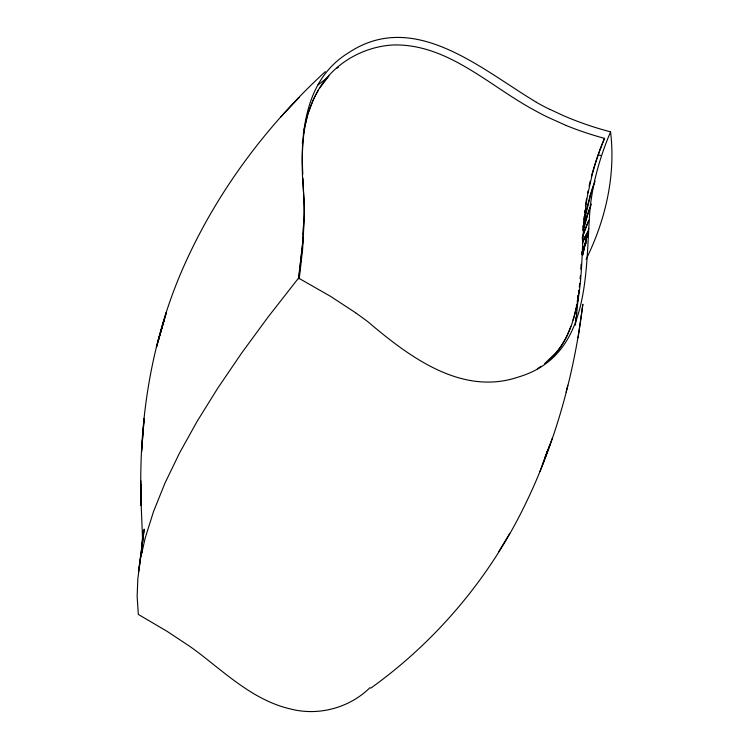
<?xml version="1.0" encoding="UTF-8"?>
<svg xmlns="http://www.w3.org/2000/svg" width="749" height="749" viewBox="0 0 749 749"><rect width="100%" height="100%" fill="white"/><g stroke="black" fill="none" stroke-linecap="round" stroke-linejoin="round"><path stroke-width="1.12" d="M141.093 502.223C138.359 419.487 151.775 335.421 186.67 259.978C219.448 188.608 267.59 124.708 325.309 71.632M141.215 490.969L141.112 501.661M303.467 225.543L303.111 234.465M581.627 254.66L581.776 251.767M582.357 240.111L582.591 236.16M141.683 552.659L142.965 531.181L141.664 550.983M302.942 237.442L302.418 245.363M578.968 290.2L575.822 322.21M580.831 269.125L581.121 264.303M141.701 552.706L141.917 549.335M142.057 547.088L142.338 542.594M577.825 299.581L578.106 295.499M583.106 228.305L583.321 225.355M580.119 278.74L580.344 275.857M302.334 246.355L298.767 278.862M302.353 143.256L302.54 140.971M577.142 307.699L577.329 305.676M583.836 219.476L584.126 216.545M579.314 286.951L579.679 283.506M576.421 314.599L576.636 312.642M590.334 205.741C584.754 267.346 593.32 354.923 518.308 377.056C461.403 396.361 408.673 356.299 367.825 321.696A374.622 358.144 27.2 0 0 355.588 312.82M536.35 102.201C481.879 69.76 414.684 9.231 349.071 52.439C298.748 82.849 299.647 148.133 304.085 199.431A374.481 358.284 27.1 0 1 304.178 214.045L302.662 243.06L298.551 278.094L268.273 316.771L241.543 353.21L217.659 388.319L197.202 421.238L179.648 452.789L165.042 482.965L153.461 511.717L145.109 538.372L140.559 558.576L137.844 578.509L137.142 596.326L138.322 614.433L166.887 631.21L189.712 646.312A359.501 344.512 26.9 0 1 200.741 654.467C228.37 675.841 255.578 701.008 290.687 709.013C318.494 716.222 349.586 707.88 369.987 687.648M584.566 212.622L584.791 210.666M578.621 292.728L578.902 290.415M575.784 319.495L576.037 317.539M138.481 572.386L144.22 529.122L139.127 567.424M299.385 277.645L302.633 249.108L304.188 219.363A373.536 357.404 27.1 0 0 304.16 206.921L302.98 178.225M578.088 337.808L582.844 304.244C573.556 379.631 552.256 454.184 516.604 521.444C481.57 587.188 431.312 644.767 370.774 688.162M577.956 297.353L578.284 295.04M303.326 134.137L303.654 131.899M577.198 301.969L577.498 300.124M575.335 325.141L575.672 323.193M304.028 129.661L307.699 114.297L313.007 100.525M576.327 306.575L576.767 304.272M587.188 233.651L585.119 244.474L588.714 228.314M587.637 192.942L588.012 190.976M585.821 212.547L584.932 216.714A252.441 241.543 27.1 0 0 583.939 221.947M575.588 309.992L576.084 307.708M587.609 233.435L582.685 255.109L586.411 238.575L585.1 243.781M589.06 186.089L590.203 181.23M586.036 211.508L590.025 196.069M566.104 392.139L567.751 385.276M574.23 315.638L575.344 311.135M583.087 229.859L583.649 227.696M583.153 230.814L587.731 214.691A285.706 273.366 27.1 0 1 591.382 204.14M572.985 320.085L573.921 316.752M583.93 226.61L585.156 222.313M585.456 221.236L587.113 215.899M582.226 237.976L585.334 229.26A285.959 273.61 27.1 0 1 588.986 220.178M542.388 465.026L547.585 450.823L539.963 471.467M583.115 234.812L584.314 231.553M570.925 326.349L567.611 334.494M552.369 438.099L544.692 458.566L550.028 444.466M312.118 102.576C302.474 125.092 301.604 150.062 302.802 174.18M312.389 101.733L313.934 98.494M313.307 99.701L314.88 96.509M586.092 259.351C605.492 220.094 615.847 175.641 610.566 131.833A311.584 297.84 27 0 1 563.463 115.664L549.719 109.279M565.72 338.389C585.858 298.57 579.745 252.357 585.409 209.458A270.277 258.602 27.1 0 1 587.675 194.684L592.056 175.182A312.97 299.46 27.1 0 1 604.574 138.396M567.293 335.271L564.718 340.271M314.262 97.726L315.872 94.552M315.254 95.76L316.911 92.614M316.293 93.822C330.637 65.35 361.224 46.897 392.748 44.987C447.013 43.33 488.629 85.395 533.372 109.663A270.295 258.62 27.1 0 0 547.144 116.919L566.141 125.467M565.336 339.063L561.46 345.748A83.092 79.497 27.1 0 1 555.018 354.296L548.998 360.503M317.37 91.902L318.494 90.011M564.297 340.917L562.078 344.54A83.092 79.497 27.1 0 1 555.636 353.088L544.654 363.574M498.6 551.947L509.732 533.419M319.654 88.148L328.914 76.005M280.622 117.116L299.197 97.436M318.063 84.899L327.556 77.653M336.797 68.384L338.511 66.97M541.106 366.261L537.417 368.789M298.551 278.094L330.403 296.267L355.635 312.764M142.675 541.995L141.14 503.805M140.84 480.83L141.046 498.806M566.132 125.486A312.923 299.413 27.1 0 0 604.565 138.368L603.937 139.595A312.97 299.46 27.1 0 0 591.42 176.38M585.446 205.76A270.277 258.602 27.1 0 1 586.533 198.841M601.297 155.567A298.673 285.772 27.1 0 1 598.414 154.865M595.071 181.127A296.913 284.086 27.1 0 0 590.624 194.852L585.549 215.506A252.441 241.543 27.1 0 0 583.087 230.149M590.006 196.06A296.913 284.086 27.1 0 1 593.208 185.93M583.068 227.2A252.441 241.543 27.1 0 1 583.405 225.093M587.085 215.89A285.706 273.366 27.1 0 1 589.997 207.445M584.688 230.458A285.959 273.61 27.1 0 1 588.368 221.386M582.413 242.938A291.81 279.208 27.1 0 1 587.675 231.853M582.638 242.283A291.81 279.208 27.1 0 1 587.057 233.061M587.113 237.18A301.538 288.515 27.1 0 1 584.969 236.899M582.994 248.303A299.104 286.184 27.1 0 1 586.074 242.854M582.376 249.511A299.104 286.184 27.1 0 1 585.99 243.163M610.604 131.852A309.627 296.22 27.6 0 0 594.36 181.848L592.515 191.37A270.455 258.723 27.8 0 0 590.371 205.75M549.672 109.373A270.483 258.705 27 0 1 536.303 102.276M144.145 418.429L141.505 452.19L144.145 418.429M162.261 326.377L156.457 347.162L164.237 319.42L162.261 326.377M166.325 312.52L158.329 340.318L166.325 312.52M140.924 488.02L140.868 484.425L141.158 505.631L140.924 488.02"/></g></svg>
